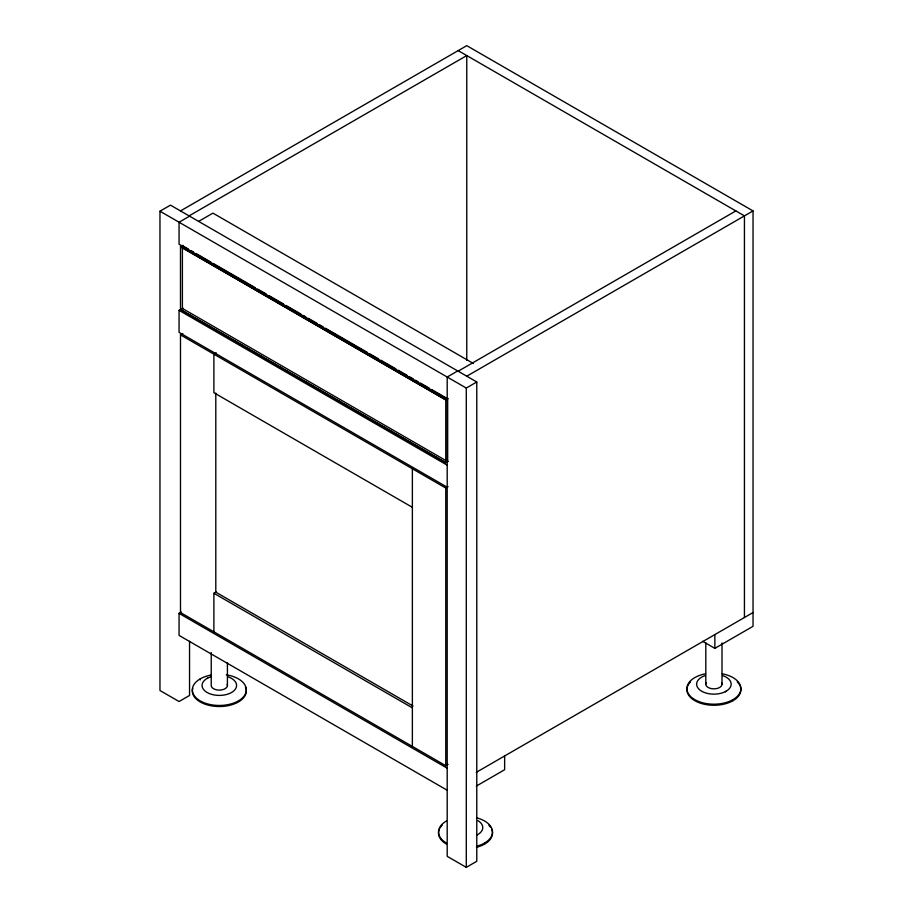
<?xml version="1.0" encoding="UTF-8"?>
<svg xmlns="http://www.w3.org/2000/svg" width="913" height="913" viewBox="0 0 913 913"><rect width="100%" height="100%" fill="white"/><g stroke="black" fill="none" stroke-linecap="round" stroke-linejoin="round"><path stroke-width="1.37" d="M207.114 678.382L207.89 677.811M476.951 835.201L477.727 834.619A17.267 9.975 0 0 0 477.727 820.525M725.344 691.803L726.109 691.221M189.55 641.257L189.55 695.466L179.062 701.526L159.969 690.502L159.969 211.2L170.469 205.14L476.78 381.988L476.78 861.29L466.281 867.35L447.199 856.337L447.199 377.023L457.698 370.963M180.489 210.926L466.76 45.65L753.031 210.926L753.031 626.318L714.856 648.356L702.622 641.291M189.082 215.879L466.76 55.567L466.76 360.35M189.55 216.164L179.062 222.224L179.062 244.25L447.199 399.061M198.623 221.391L212.934 213.128L473.391 363.5M448.1 461.305L445.727 462.674L180.489 309.541L180.489 246.738L182.851 245.403L180.489 246.693L445.761 399.848L448.1 398.502M447.199 487.211L179.062 332.4L179.062 310.363L182.828 308.16M182.851 308.217L180.523 309.564L445.761 462.663L445.761 399.894L180.489 246.738M448.1 764.352L445.761 765.699L180.489 612.555L180.489 334.888L182.828 333.542M216.221 352.817L213.893 354.164L213.893 392.727L412.368 507.32M458.166 371.237L735.855 210.926M466.76 376.202L753.031 210.926M159.969 211.2L466.281 388.048L476.78 381.988M447.199 790.224L179.062 635.414L179.062 613.376L181.39 612.03M213.893 631.83L213.893 593.267L216.221 591.921M180.489 334.888L445.761 488.033L448.1 486.686M476.324 772.307L753.031 612.555M476.324 786.082L504.638 769.727L504.638 755.953M458.166 50.603L744.437 215.879L744.437 617.508M182.395 245.631L188.569 249.192M191.034 250.619L193.499 252.045M195.975 253.472L210.777 262.02M213.243 263.446L255.195 287.663M257.66 289.09L266.299 294.077M268.764 295.492L283.578 304.04M286.043 305.467L300.845 314.015M303.31 315.442L305.787 316.868M308.252 318.295L316.891 323.282M319.356 324.708L323.054 326.843M325.519 328.269L367.471 352.486M369.936 353.913L378.575 358.9M381.041 360.327L395.854 368.875M398.319 370.29L406.958 375.277M409.423 376.704L413.121 378.838M415.598 380.264L418.063 381.691M420.528 383.118L429.167 388.105M431.632 389.531L446.434 398.079M446.434 460.882L182.395 308.434L182.395 247.024M179.062 310.363L447.199 465.174M413.041 706.046L215.799 592.16L215.799 393.046M213.893 593.267L412.368 707.86M179.062 613.376L447.199 768.187M732.991 699.632L732.991 700.693M722 642.98L722 684.282M714.856 634.581L714.856 648.356M705.806 642.752L705.806 684.054M484.598 843.041L484.598 844.103M466.281 388.048L466.281 867.35M447.678 398.787L447.678 461.59M445.761 488.033L445.761 765.699M412.368 468.757L412.368 746.423M227.417 662.758L227.417 685.549M211.234 652.567L211.234 685.321A8.091 4.679 0 0 0 213.471 688.664L215.114 689.429A8.091 4.679 0 0 0 224.096 689.212A8.091 4.679 0 0 0 227.2 684.339M200.244 678.861L200.244 679.923M721.772 683.072A8.091 4.679 0 0 1 718.679 687.946A8.091 4.679 0 0 1 709.686 688.162L708.043 687.398A8.091 4.679 0 0 1 706.137 682.856M722.24 673.794A26.991 15.578 0 0 1 735.741 697.772A26.991 15.578 0 0 1 692.065 697.772A26.991 15.578 0 0 1 705.566 673.794M737.282 681.885A26.991 15.578 0 0 1 720.893 704.733A26.991 15.578 0 0 1 686.918 689.68M687.01 688.322A26.991 15.578 0 0 1 690.525 681.885M722.537 675.54A17.267 9.975 0 0 1 727.136 690.582A17.267 9.975 0 0 1 700.67 690.582A17.267 9.975 0 0 1 705.27 675.54M226.31 674.833A26.991 15.578 0 0 1 241.705 698.593A26.991 15.578 0 0 1 197.767 699.255A26.991 15.578 0 0 1 210.994 675.061M227.965 676.807A17.267 9.975 0 0 1 232.553 691.849A17.267 9.975 0 0 1 206.098 691.849A17.267 9.975 0 0 1 210.698 676.807M245.392 686.918A26.991 15.578 0 0 1 220.501 706.514A26.991 15.578 0 0 1 192.746 688.242M476.495 817.786A26.991 15.578 0 0 1 492.506 832.017A26.991 15.578 0 0 1 476.495 846.248M446.434 843.041A26.991 15.578 0 0 1 446.434 821.004M491.582 829.05A26.991 15.578 0 0 1 476.495 847.321M446.434 844.103A26.991 15.578 0 0 1 439.45 829.05M439.963 828.08A26.991 15.578 0 0 1 442.143 825.295M488.889 825.295A26.991 15.578 0 0 1 490.452 827.121"/></g></svg>
